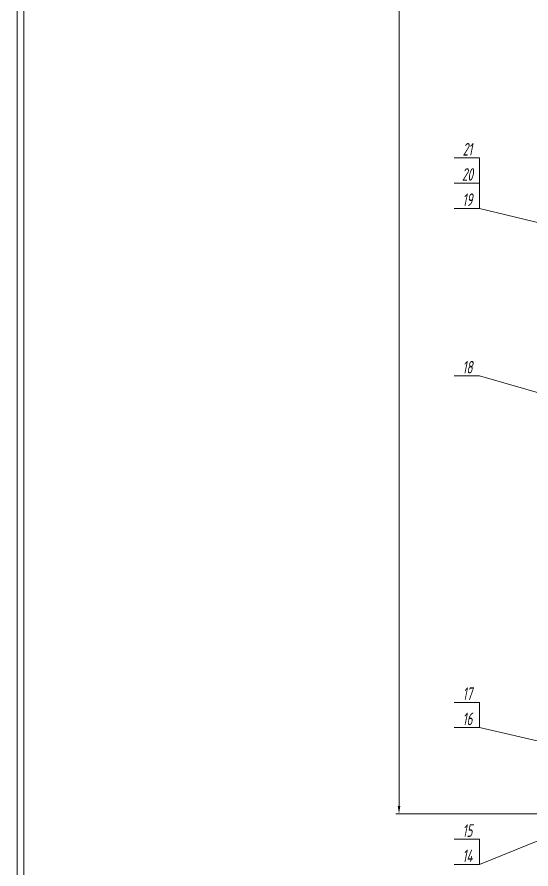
# Model space of a CAD drawing. Header units: inches. Extents: x 16 to 1170, y 5 to 1869.
# Drawn here: x 16.5 to 220.3, y 630.3 to 968.1 of the extents above; entities that cross this region are included whole.
import ezdxf
from ezdxf.enums import TextEntityAlignment as Align

# ---------------------------------------------------------------- set-up
doc = ezdxf.new("R2010")
doc.units = ezdxf.units.IN
doc.header["$MEASUREMENT"] = 0
for name, color, linetype, lineweight in [('标注线', 20, 'Continuous', 0), ('粗实线', 7, 'Continuous', 0), ('细实线2', 130, 'Continuous', 0)]:
    doc.layers.add(name, color=color, linetype=linetype, lineweight=lineweight)
doc.styles.add('HZ', font='gbeitc.shx', dxfattribs={"width": 0.75, "bigfont": 'hztxt3.shx'})

msp = doc.modelspace()

# ---------------------------------------------------------------- linework, layer by layer
at = {"layer": '标注线'}
for p, q in [((167.95987, 655.227376), (167.95987, 1329.037724)), ((199.843846, 912.281454), (199.843846, 902.281454)), ((199.843846, 902.281454), (199.843846, 892.281454)), ((199.843846, 892.281454), (259.207974, 877.827376)), ((199.843846, 825.856607), (257.607974, 809.335556)), ((199.843846, 696.386995), (199.843846, 686.386995)), ((199.843846, 686.386995), (242.607974, 676.427376)), ((271.617602, 652.227376), (166.70987, 652.227376)), ((199.843846, 632.095918), (242.607974, 649.427376)), ((199.843846, 642.095918), (199.843846, 632.095918))]:
    msp.add_line(p, q, dxfattribs=at)
msp.add_solid([(167.45987, 655.227376), (168.45987, 655.227376), (167.95987, 652.227376)], dxfattribs=at)
at = {"layer": '粗实线', "color": 7}
for points in [[(1169.559893, 1869.092267), (16.48942, 1869.092267), (16.48942, 5.125825), (1169.559893, 5.125825)], [(19.119851, 9.377981), (1166.929462, 9.377981), (1166.929462, 1864.840111), (19.119851, 1864.840111)]]:
    msp.add_lwpolyline(points, close=True, dxfattribs=at)
at = {"layer": '细实线2', "color": 0}
for p, q in [((199.843846, 912.281454), (189.843846, 912.281454)), ((199.843846, 902.281454), (189.843846, 902.281454)), ((199.843846, 892.281454), (189.843846, 892.281454)), ((199.843846, 825.856607), (189.843846, 825.856607)), ((199.843846, 696.386995), (189.843846, 696.386995)), ((199.843846, 686.386995), (189.843846, 686.386995)), ((199.843846, 642.095918), (189.843846, 642.095918)), ((199.843846, 632.095918), (189.843846, 632.095918))]:
    msp.add_line(p, q, dxfattribs=at)

# ---------------------------------------------------------------- texts
at = {"layer": '细实线2', "style": 'HZ', "width": 0.75}
for s, p in [('21', (195.099481, 915.719188)), ('20', (195.099481, 905.719188)), ('19', (195.099481, 895.719188)), ('18', (195.099481, 829.294341)), ('17', (195.099481, 699.824729)), ('16', (195.099481, 689.824729)), ('15', (195.099481, 645.533652)), ('14', (195.099481, 635.533652))]:
    msp.add_text(s, height=5, dxfattribs=at).set_placement(p, align=Align.MIDDLE)

doc.saveas('drawing.dxf')
